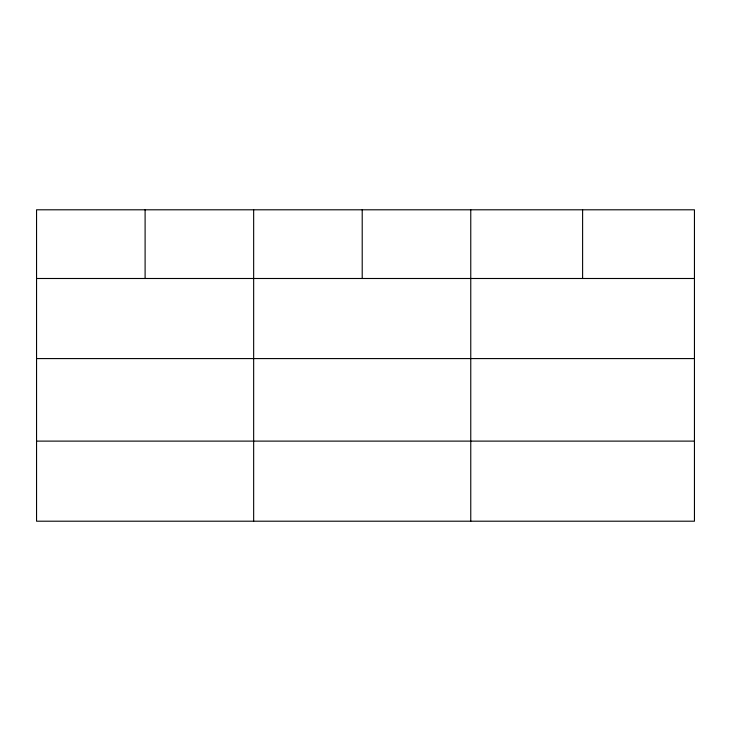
<?xml version="1.0" encoding="UTF-8"?>
<svg xmlns="http://www.w3.org/2000/svg" width="731" height="731" viewBox="0 0 731 731"><rect width="100%" height="100%" fill="white"/><g stroke="black" fill="none" stroke-linecap="round" stroke-linejoin="round"><path stroke-width="1.1" d="M694.45 358.583L694.45 209.797L36.55 209.797L36.55 521.203L694.45 521.203L694.45 358.583L36.55 358.583M36.55 278.493L694.45 278.493M36.55 441.113L694.45 441.113M582.607 209.797L582.607 278.493M470.764 209.797L470.764 521.203M362.21 209.797L362.21 278.493M253.657 209.797L253.657 521.203M145.103 209.797L145.103 278.493"/></g></svg>
